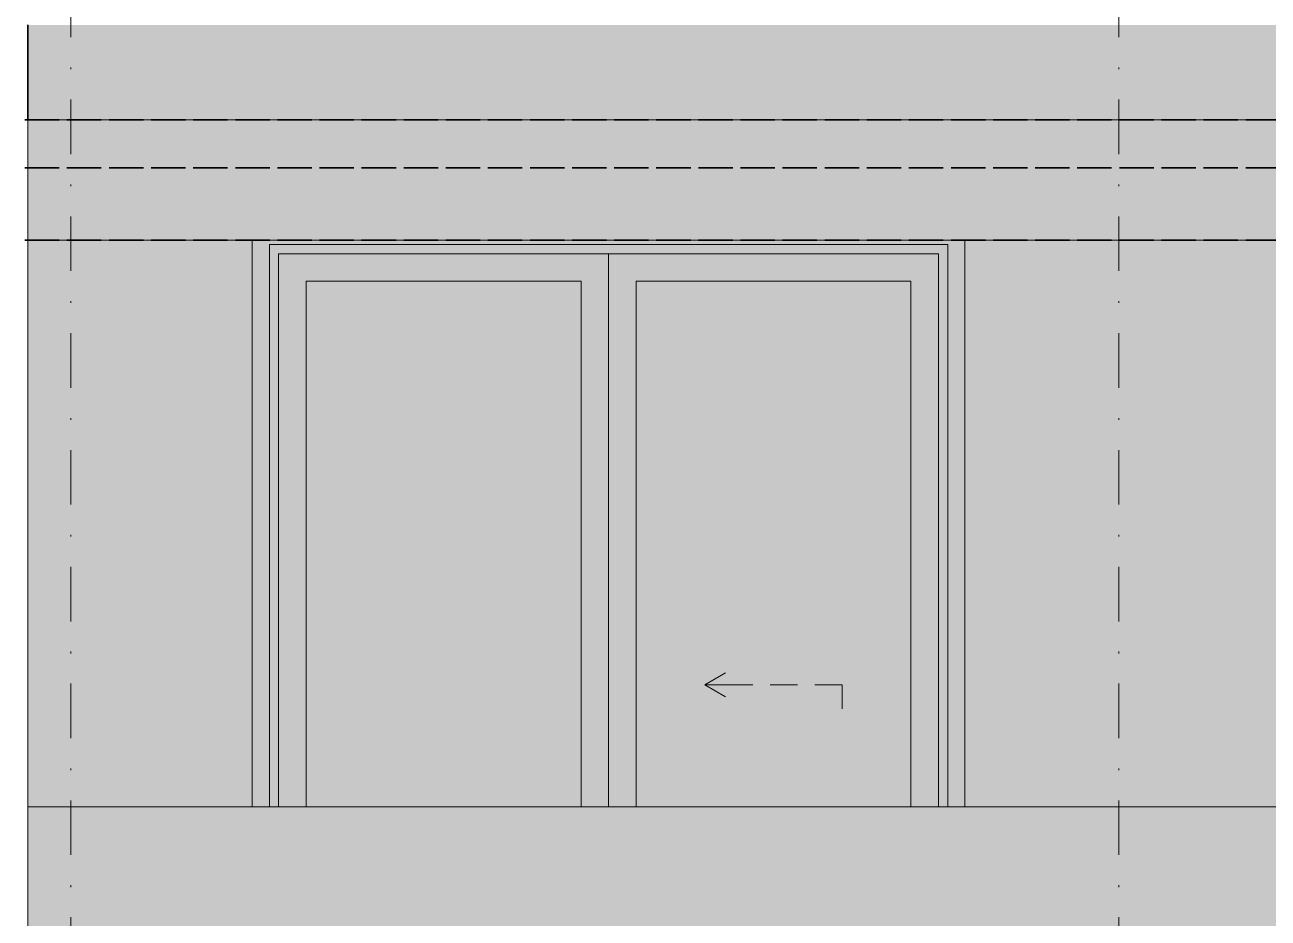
# Model space of a CAD drawing. Header units: millimetres. Extents: x -440 to 2671, y 0 to 297.
# Drawn here: x 1950.3 to 2022.7, y 167.3 to 219.3 of the extents above; entities that cross this region are included whole.
import ezdxf

# ---------------------------------------------------------------- set-up
doc = ezdxf.new("R2010")
doc.units = ezdxf.units.MM
doc.header["$MEASUREMENT"] = 0
doc.linetypes.add('- Осеви линии', pattern=[6.702778, 3.175, -1.763889, 0, -1.763889])
doc.linetypes.add('- Скирити линии', pattern=[2.45, 2, -0.45])
doc.layers.add('164', color=255, linetype='Continuous', lineweight=15)
doc.layers.add('41', color=7, linetype='Continuous', lineweight=35)
for name, color, linetype, lineweight, true_color in [('3', 7, 'Continuous', 18, 0x7c7c7c), ('4', 7, 'Continuous', 20, 0x3e3e3e), ('61', 7, 'Continuous', 20, 0x6a6a6a), ('87', 7, 'Continuous', 20, 0x6a6a6a), ('88', 7, 'Continuous', 20, 0x5e5e5e)]:
    doc.layers.add(name, color=color, linetype=linetype, lineweight=lineweight, true_color=true_color)
doc.layers.add('RGB colored ARCHICAD elements', color=7, linetype='Continuous')

msp = doc.modelspace()

# ---------------------------------------------------------------- hatches: boundary and pattern name
at = {"layer": 'RGB colored ARCHICAD elements', "linetype": 'Continuous', "lineweight": 0, "true_color": 0xccbeac}
for points in [[(2088.474, 219.303), (1950.474, 219.303), (1950.474, 217.387), (2088.474, 217.387)], [(1950.474, 216.749), (2088.474, 216.749), (2088.474, 217.387), (1950.474, 217.387)], [(1950.474, 213.769), (2088.474, 213.769), (2088.474, 216.749), (1950.474, 216.749)]]:
    msp.add_hatch(color=9, dxfattribs=at).paths.add_polyline_path(points)
at = {"layer": 'RGB colored ARCHICAD elements', "linetype": 'Continuous', "lineweight": 0, "true_color": 0xf2eee3}
for points in [[(2088.474, 213.769), (1950.474, 213.769), (1950.474, 206.769), (2088.474, 206.769)], [(1950.474, 173.769), (1955.474, 173.769), (1955.474, 206.769), (1950.474, 206.769)], [(1963.534, 206.769), (1955.474, 206.769), (1955.474, 173.769), (1963.534, 173.769)], [(2005.014, 206.769), (2005.014, 173.769), (2011.474, 173.769), (2011.474, 206.769)], [(2016.474, 206.769), (2011.474, 206.769), (2011.474, 173.769), (2016.474, 173.769)], [(2016.474, 173.769), (2029.311, 173.769), (2029.311, 206.769), (2016.474, 206.769)], [(1950.474, 155.769), (2088.474, 155.769), (2088.474, 173.769), (1950.474, 173.769)]]:
    msp.add_hatch(color=7, dxfattribs=at).paths.add_polyline_path(points)
at = {"layer": 'RGB colored ARCHICAD elements', "linetype": 'Continuous', "lineweight": 0, "true_color": 0x4e4e49}
for points in [[(1964.274, 206.769), (1963.534, 206.769), (1963.534, 173.769), (1964.534, 173.769), (1964.534, 206.509)], [(2004.274, 206.769), (1964.274, 206.769), (1964.534, 206.509), (2004.014, 206.509)], [(1964.534, 206.509), (1964.534, 205.969), (1965.074, 205.969), (2003.474, 205.969), (2004.014, 205.969), (2004.014, 206.509)], [(2004.274, 206.769), (2004.014, 206.509), (2004.014, 173.769), (2005.014, 173.769), (2005.014, 206.769)], [(1964.534, 205.969), (1964.534, 173.769), (1965.074, 173.769), (1965.074, 205.969)], [(1965.074, 204.369), (1966.674, 204.369), (1982.674, 204.369), (1984.274, 204.369), (1984.274, 205.969), (1965.074, 205.969)], [(1984.274, 205.969), (1984.274, 204.369), (1985.874, 204.369), (2001.874, 204.369), (2003.474, 204.369), (2003.474, 205.969)], [(2003.474, 173.769), (2004.014, 173.769), (2004.014, 205.969), (2003.474, 205.969)], [(1965.074, 204.369), (1965.074, 173.769), (1966.674, 173.769), (1966.674, 204.369)], [(1982.674, 204.369), (1982.674, 173.769), (1984.274, 173.769), (1984.274, 204.369)], [(1984.274, 173.769), (1985.874, 173.769), (1985.874, 204.369), (1984.274, 204.369)], [(2001.874, 173.769), (2003.474, 173.769), (2003.474, 204.369), (2001.874, 204.369)]]:
    msp.add_hatch(color=251, dxfattribs=at).paths.add_polyline_path(points)
at = {"layer": 'RGB colored ARCHICAD elements', "linetype": 'Continuous', "lineweight": 0, "true_color": 0xf0f7f3}
for points in [[(1966.674, 204.369), (1966.674, 173.769), (1982.674, 173.769), (1982.674, 204.369)], [(1985.874, 173.769), (2001.874, 173.769), (2001.874, 204.369), (1985.874, 204.369)]]:
    msp.add_hatch(color=7, dxfattribs=at).paths.add_polyline_path(points)

# ---------------------------------------------------------------- linework, layer by layer
at = {"layer": '164', "color": 250, "linetype": 'Continuous', "lineweight": 15, "true_color": 0x2a2a2a}
for p, q in [((2088.474, 213.769), (1950.474, 213.769)), ((1950.474, 206.769), (1950.474, 213.769)), ((2088.474, 206.769), (1950.474, 206.769))]:
    msp.add_line(p, q, dxfattribs=at)
at = {"layer": '3', "color": 250, "linetype": 'Continuous', "lineweight": 18, "true_color": 0x2a2a2a}
for p, q in [((1989.874, 180.869), (1991.087, 181.569)), ((1991.474, 180.869), (1989.874, 180.869)), ((1989.874, 180.869), (1991.087, 180.169)), ((1992.674, 180.869), (1991.474, 180.869)), ((1995.274, 180.869), (1993.674, 180.869)), ((1997.874, 180.869), (1996.274, 180.869)), ((1997.874, 180.869), (1997.874, 179.469))]:
    msp.add_line(p, q, dxfattribs=at)
at = {"layer": '4', "color": 250, "linetype": '- Осеви линии', "lineweight": 20, "true_color": 0x2a2a2a}
for p, q in [((1952.974, 255.769), (1952.974, 85.769)), ((1952.974, 255.769), (1952.974, 85.769)), ((1952.974, 255.769), (1952.974, 85.769)), ((2013.974, 255.769), (2013.974, 85.769)), ((2013.974, 255.769), (2013.974, 85.769)), ((2013.974, 255.769), (2013.974, 85.769))]:
    msp.add_line(p, q, dxfattribs=at)
at = {"layer": '41', "linetype": 'Continuous', "lineweight": 35}
for p, q in [((1950.474, 217.387), (1950.474, 219.303)), ((1950.474, 216.749), (1950.474, 217.387)), ((1950.474, 213.769), (1950.474, 216.749))]:
    msp.add_line(p, q, dxfattribs=at)
at = {"layer": '41', "color": 250, "linetype": '- Скирити линии', "lineweight": 35, "true_color": 0x2a2a2a, "flags": 128}
for points in [[(1950.304, 213.769), (2088.585, 213.769)], [(1950.304, 210.969), (2088.585, 210.969)], [(1950.304, 206.769), (2088.585, 206.769)]]:
    msp.add_lwpolyline(points, dxfattribs=at)
at = {"layer": '61', "linetype": 'Continuous', "lineweight": 20}
for p, q in [((1963.534, 173.769), (1963.534, 206.769)), ((1964.534, 206.509), (1964.534, 173.769)), ((2004.014, 206.509), (1964.534, 206.509)), ((2004.014, 173.769), (2004.014, 206.509)), ((2005.014, 206.769), (2005.014, 173.769)), ((1965.074, 205.969), (1965.074, 204.369)), ((1984.274, 205.969), (1965.074, 205.969)), ((1984.274, 204.369), (1984.274, 205.969)), ((2003.474, 205.969), (1984.274, 205.969)), ((2003.474, 173.769), (2003.474, 205.969)), ((1965.074, 204.369), (1965.074, 173.769)), ((1966.674, 173.769), (1966.674, 204.369)), ((1966.674, 204.369), (1982.674, 204.369)), ((1982.674, 204.369), (1982.674, 173.769)), ((1984.274, 173.769), (1984.274, 204.369)), ((1985.874, 173.769), (1985.874, 204.369)), ((1985.874, 204.369), (2001.874, 204.369)), ((2001.874, 204.369), (2001.874, 173.769))]:
    msp.add_line(p, q, dxfattribs=at)
at = {"layer": '87', "color": 250, "linetype": 'Continuous', "lineweight": 20, "true_color": 0x2a2a2a}
for q in [(2088.474, 173.769), (1950.474, 155.769)]:
    msp.add_line((1950.474, 173.769), q, dxfattribs=at)
at = {"layer": '88', "color": 250, "linetype": 'Continuous', "lineweight": 20, "true_color": 0x2a2a2a}
msp.add_line((1950.474, 173.769), (1950.474, 206.769), dxfattribs=at)

doc.saveas('drawing.dxf')
